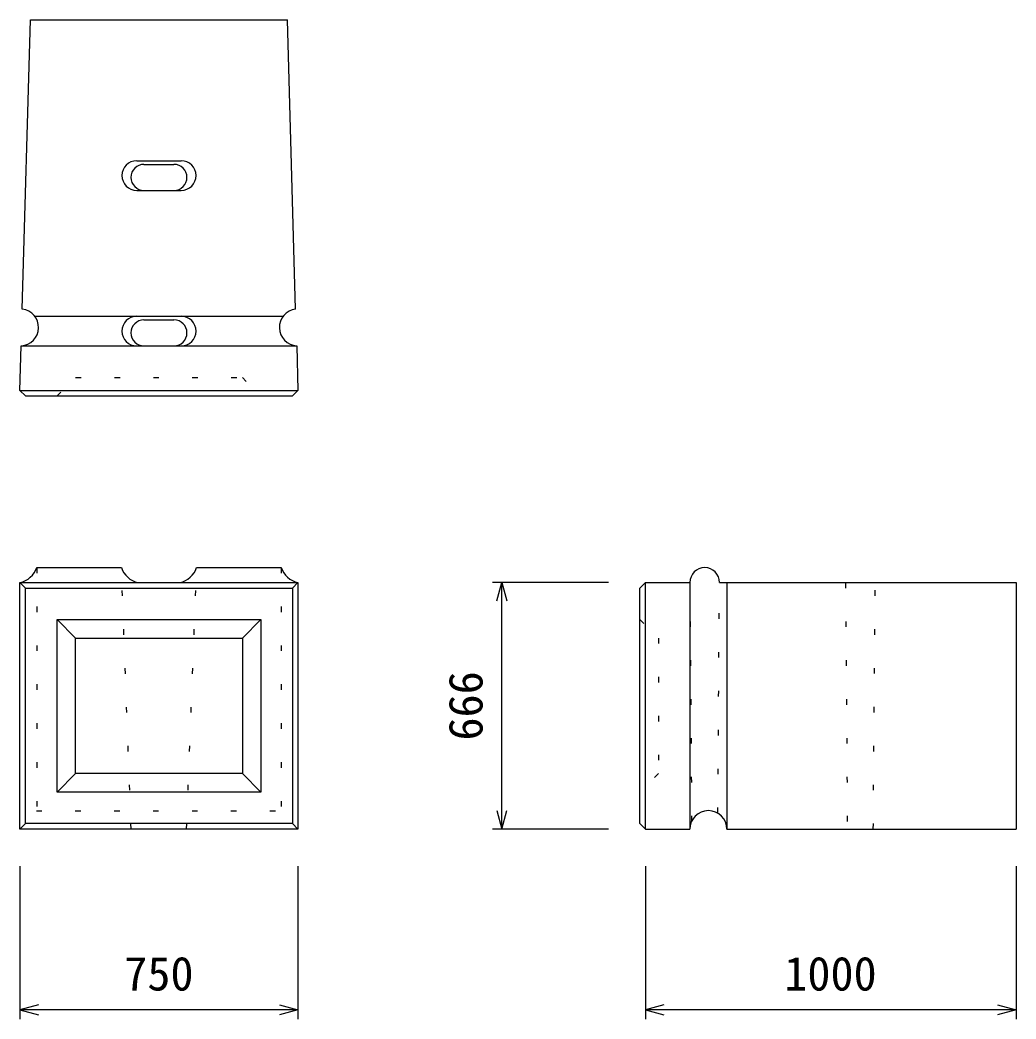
# Model space of a CAD drawing. Units: millimetres, scale not verified. Extents: x -25200 to 25200, y -17820 to 17820.
# Drawn here: x -14766 to -12078, y -2499 to 199 of the extents above; entities that cross this region are included whole.
import ezdxf
from ezdxf.enums import TextEntityAlignment as Align

# ---------------------------------------------------------------- set-up
doc = ezdxf.new("R2010")
doc.units = ezdxf.units.MM
doc.header["$LTSCALE"] = 60
doc.linetypes.add('DOTTED', pattern=[1.75, 0.25, -1.5])
for name, color, linetype, lineweight in [('0-0_DIM', 7, 'Continuous', 25), ('0-4_OUTLINE', 3, 'Continuous', 25), ('0-5_OUTLINE2', 4, 'Continuous', 25)]:
    doc.layers.add(name, color=color, linetype=linetype, lineweight=lineweight)
doc.styles.add('ＭＳ ゴシック', font='')
doc.styles.get('ＭＳ ゴシック').set_extended_font_data('MS Gothic')

msp = doc.modelspace()

# ---------------------------------------------------------------- linework, layer by layer
at = {"layer": '0-0_DIM'}
for p, q in [((-13178.31, -1320.01), (-13490.9, -1320.01)), ((-13465.9, -1986.01), (-13465.9, -1320.01)), ((-13178.31, -1986.01), (-13490.9, -1986.01)), ((-14765.79, -2086.01), (-14765.79, -2498.6)), ((-14015.79, -2086.01), (-14015.79, -2498.6)), ((-13078.31, -2086.01), (-13078.31, -2498.6)), ((-12078.31, -2086.01), (-12078.31, -2498.6)), ((-14015.79, -2473.6), (-14765.79, -2473.6)), ((-12078.31, -2473.6), (-13078.31, -2473.6))]:
    msp.add_line(p, q, dxfattribs=at)
for points in [[(-13479.29, -1370.01), (-13465.9, -1320.01), (-13452.5, -1370.01)], [(-13479.29, -1936.01), (-13465.9, -1986.01), (-13452.5, -1936.01)], [(-14715.79, -2460.2), (-14765.79, -2473.6), (-14715.79, -2487)], [(-14065.79, -2460.2), (-14015.79, -2473.6), (-14065.79, -2487)], [(-13028.31, -2460.2), (-13078.31, -2473.6), (-13028.31, -2487)], [(-12128.31, -2460.2), (-12078.31, -2473.6), (-12128.31, -2487)]]:
    msp.add_lwpolyline(points, dxfattribs=at)
at = {"layer": '0-4_OUTLINE'}
for p, q in [((-14759.52, -581.79), (-14737.22, 198.61)), ((-14737.22, 198.61), (-14044.37, 198.61)), ((-14022.07, -581.79), (-14044.37, 198.61)), ((-14450.79, -181.39), (-14330.79, -181.39)), ((-14431.24, -191.15), (-14350.35, -191.15)), ((-14450.79, -261.39), (-14330.79, -261.39)), ((-14450.79, -601.39), (-14330.79, -601.39)), ((-14431.24, -611.15), (-14350.35, -611.15)), ((-14765.79, -801.39), (-14762.37, -681.39)), ((-14450.79, -681.39), (-14330.79, -681.39)), ((-14019.22, -681.39), (-14015.79, -801.39)), ((-14765.79, -801.39), (-14750.79, -816.39)), ((-14030.79, -816.39), (-14015.79, -801.39)), ((-14750.79, -816.39), (-14030.79, -816.39)), ((-13093.31, -1335.01), (-13078.31, -1320.01)), ((-13078.31, -1320.01), (-12958.31, -1320.01)), ((-12878.31, -1320.01), (-12078.31, -1320.01)), ((-12078.31, -1320.01), (-12078.31, -1986.01)), ((-13093.31, -1971.01), (-13093.31, -1335.01)), ((-13078.31, -1986.01), (-13093.31, -1971.01)), ((-13078.31, -1986.01), (-12958.31, -1986.01)), ((-12858.31, -1986.01), (-12078.31, -1986.01))]:
    msp.add_line(p, q, dxfattribs=at)
msp.add_lwpolyline([(-14765.79, -1986.01), (-14765.79, -1320.01), (-14015.79, -1320.01), (-14015.79, -1986.01)], close=True, dxfattribs=at)
for centre, radius, start, end in [((-14450.79, -221.39), 40, 90, 270), ((-14330.79, -221.39), 40, 270, 90), ((-14431.24, -226.27), 35.12, 90, 270), ((-14350.35, -226.27), 35.12, 270, 90), ((-14765.79, -631.39), 50, 273.93581, 82.79104), ((-14015.79, -631.39), 50, 97.20896, 266.06419), ((-14450.79, -641.39), 40, 90, 270), ((-14431.24, -646.27), 35.12, 90, 270), ((-14350.35, -646.27), 35.12, 270, 90), ((-14330.79, -641.39), 40, 270, 90), ((-12918.31, -1320.01), 40, 0, 180), ((-12908.31, -1986.01), 50, 0, 180)]:
    msp.add_arc(centre, radius, start, end, dxfattribs=at)
at = {"layer": '0-5_OUTLINE2'}
for p, q in [((-14725.79, -601.39), (-14055.79, -601.39)), ((-14762.37, -681.39), (-14019.22, -681.39)), ((-14765.79, -801.39), (-14015.79, -801.39)), ((-14720.79, -1280.01), (-14492.3, -1280.01)), ((-14289.29, -1280.01), (-14060.79, -1280.01)), ((-14030.79, -1335.01), (-14015.79, -1320.01)), ((-13078.31, -1986.01), (-13078.31, -1320.01)), ((-12958.31, -1320.01), (-12958.31, -1986.01)), ((-12858.31, -1320.01), (-12858.31, -1986.01)), ((-14665.79, -1420.01), (-14615.79, -1470.01)), ((-14165.79, -1470.01), (-14115.79, -1420.01)), ((-14615.79, -1836.01), (-14665.79, -1886.01)), ((-14165.79, -1836.01), (-14115.79, -1886.01)), ((-14765.79, -1986.01), (-14750.79, -1971.01)), ((-14030.79, -1971.01), (-14015.79, -1986.01))]:
    msp.add_line(p, q, dxfattribs=at)
at = {"layer": '0-5_OUTLINE2', "linetype": 'DOTTED'}
for p, q in [((-14720.79, -1280.01), (-14720.79, -1936.01)), ((-14465.79, -1986.01), (-14492.3, -1280.01)), ((-14316.36, -1986.01), (-14289.29, -1280.01)), ((-14060.79, -1280.01), (-14060.79, -1936.01)), ((-12958.31, -1320.01), (-12953.47, -1964.55)), ((-12882.98, -1942.9), (-12878.31, -1320.01)), ((-12538.31, -1320.01), (-12533.31, -1986.01)), ((-12463.31, -1986.01), (-12458.31, -1320.01)), ((-14721.66, -1936.24), (-14059.92, -1936.24))]:
    msp.add_line(p, q, dxfattribs=at)
for points in [[(-14665.79, -816.39), (-14615.79, -766.39), (-14165.79, -766.39), (-14115.79, -816.39)], [(-13093.31, -1420.01), (-13043.31, -1470.01), (-13043.31, -1836.01), (-13093.31, -1886.01)]]:
    msp.add_lwpolyline(points, dxfattribs=at)
at = {"layer": '0-5_OUTLINE2'}
msp.add_lwpolyline([(-14765.79, -1320.01), (-14750.79, -1335.01), (-14030.79, -1335.01), (-14030.79, -1971.01), (-14750.79, -1971.01), (-14750.79, -1335.01)], dxfattribs=at)
for points in [[(-14665.79, -1420.01), (-14115.79, -1420.01), (-14115.79, -1886.01), (-14665.79, -1886.01)], [(-14615.79, -1470.01), (-14165.79, -1470.01), (-14165.79, -1836.01), (-14615.79, -1836.01)]]:
    msp.add_lwpolyline(points, close=True, dxfattribs=at)
for centre, start, end in [((-14777.94, -1261.04), 281.63354, 341.63354), ((-14435.16, -1261.04), 198.36646, 258.36646), ((-14346.43, -1261.04), 281.63354, 341.63354), ((-14003.65, -1261.04), 198.36646, 258.36646)]:
    msp.add_arc(centre, 60.21, start, end, dxfattribs=at)

# ---------------------------------------------------------------- texts
at = {"layer": '0-0_DIM', "style": 'ＭＳ ゴシック'}
msp.add_text('666', height=91.64, rotation=90, dxfattribs=at).set_placement((-13490.26, -1746.76), align=Align.BOTTOM_LEFT)
for s, p in [('750', (-14484.54, -2449.23)), ('1000', (-12703.62, -2449.23))]:
    msp.add_text(s, height=91.64, dxfattribs=at).set_placement(p, align=Align.BOTTOM_LEFT)

doc.saveas('drawing.dxf')
